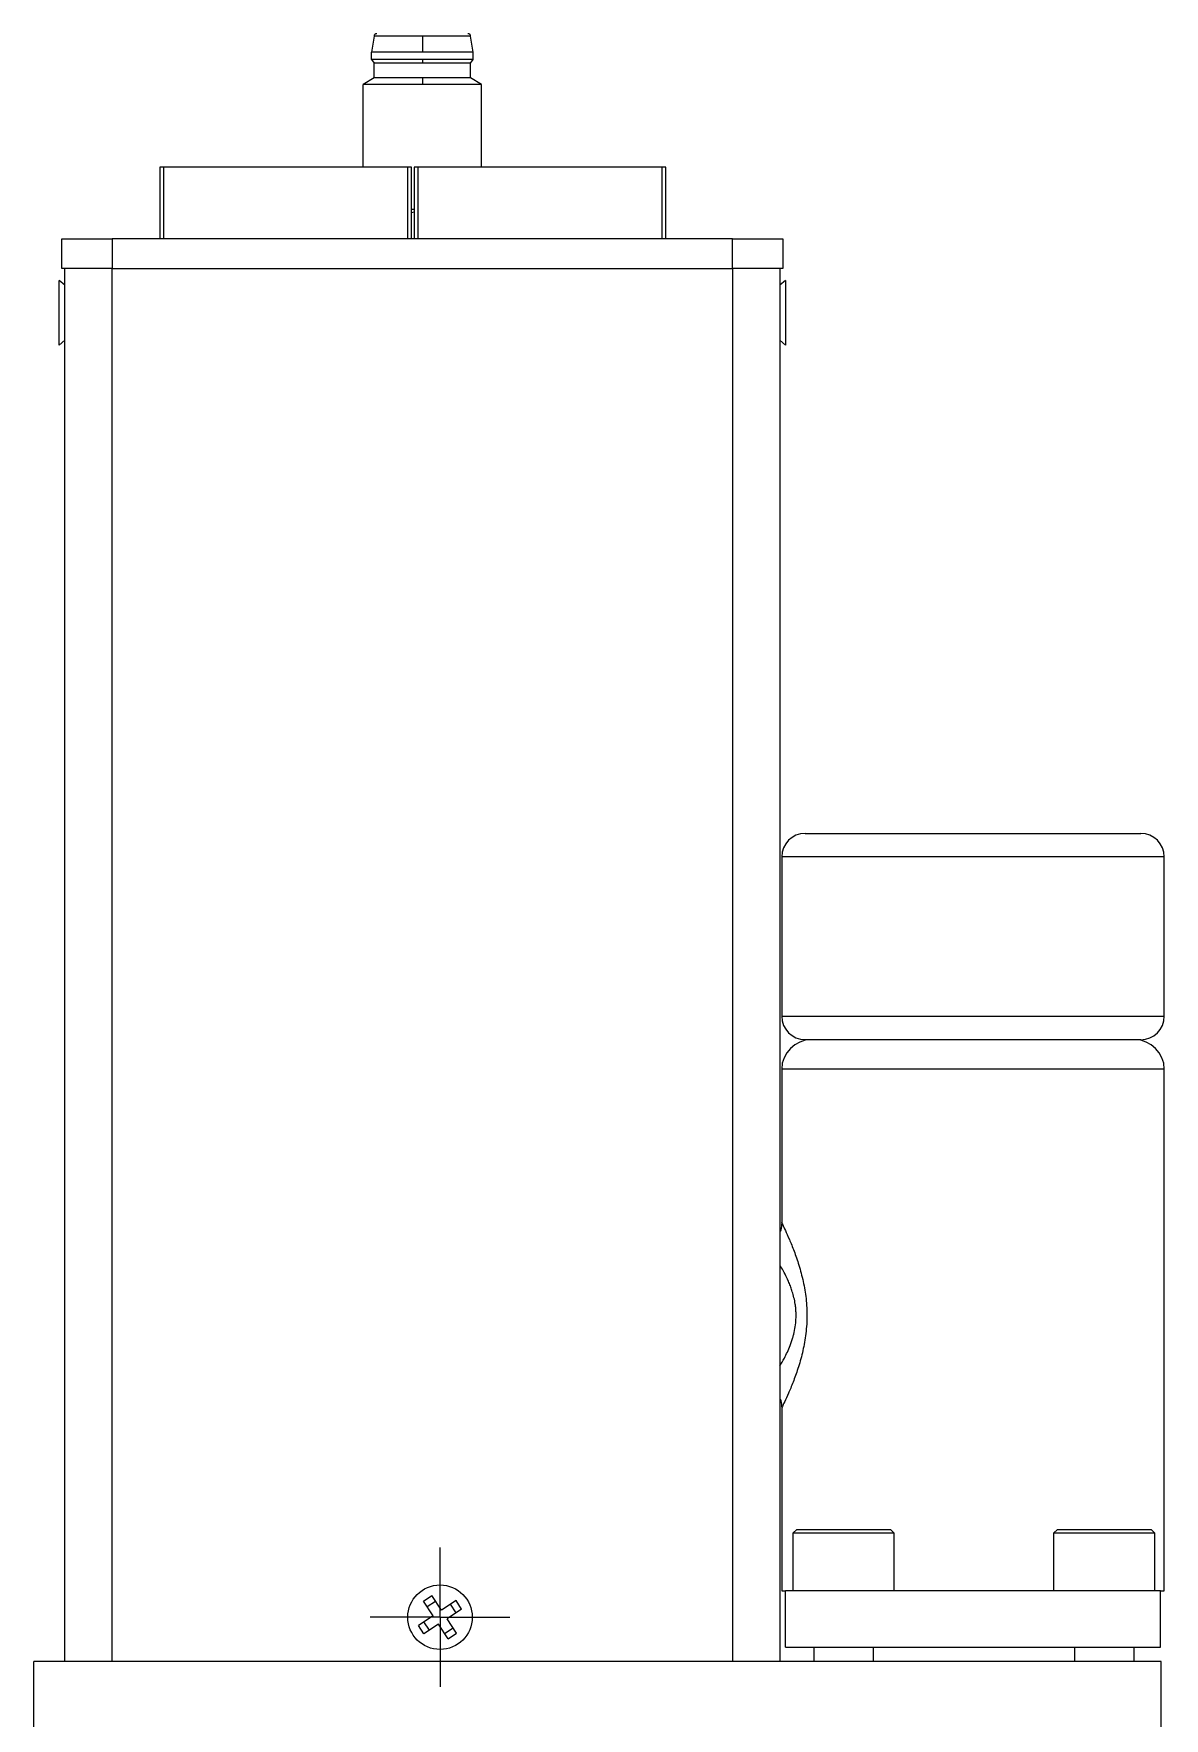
# Model space of a CAD drawing. Header units: inches. Extents: x 1.03 to 9.87, y 1.07 to 7.21.
# Drawn here: x 2.988 to 4.495, y 3.472 to 5.718 of the extents above; entities that cross this region are included whole.
import ezdxf

# ---------------------------------------------------------------- set-up
doc = ezdxf.new("R2010")
doc.units = ezdxf.units.IN
doc.header["$MEASUREMENT"] = 0
doc.layers.add('1', color=7, linetype='Continuous')

# ---------------------------------------------------------------- blocks, each defined once
blk = doc.blocks.new('SW_CENTERMARKSYMBOL_0')
at = {"layer": '1', "color": 0}
for p, q in [((0, 0.05), (0, 0.093)), ((0, 0), (0, 0.05)), ((-0.05, 0), (-0.093, 0)), ((0, 0), (-0.05, 0)), ((0, 0), (0, -0.05)), ((0, 0), (0.05, 0)), ((0.05, 0), (0.093, 0)), ((0, -0.05), (0, -0.093))]:
    blk.add_line(p, q, dxfattribs=at)

msp = doc.modelspace()

# ---------------------------------------------------------------- linework, layer by layer
at = {"color": 7, "linetype": 'Continuous', "lineweight": 25}
for p, q in [((3.4419, 5.7141), (3.4384, 5.693)), ((3.5063, 5.7141), (3.4419, 5.7141)), ((3.5063, 5.7141), (3.5063, 5.693)), ((3.5707, 5.7141), (3.5063, 5.7141)), ((3.5742, 5.693), (3.5707, 5.7141)), ((3.4384, 5.6831), (3.4384, 5.693)), ((3.5063, 5.693), (3.4384, 5.693)), ((3.4384, 5.6831), (3.4423, 5.6782)), ((3.5063, 5.6831), (3.4384, 5.6831)), ((3.5742, 5.693), (3.5063, 5.693)), ((3.5742, 5.6831), (3.5063, 5.6831)), ((3.5063, 5.6831), (3.5063, 5.6782)), ((3.5703, 5.6782), (3.5742, 5.6831)), ((3.5742, 5.6831), (3.5742, 5.693)), ((3.5063, 5.6782), (3.4423, 5.6782)), ((3.4423, 5.6585), (3.4423, 5.6782)), ((3.5703, 5.6782), (3.5063, 5.6782)), ((3.5703, 5.6585), (3.5703, 5.6782)), ((3.4423, 5.6585), (3.4276, 5.65)), ((3.5063, 5.65), (3.4276, 5.65)), ((3.4276, 5.5398), (3.4276, 5.65)), ((3.5063, 5.6585), (3.4423, 5.6585)), ((3.5063, 5.6585), (3.5063, 5.65)), ((3.5703, 5.6585), (3.5063, 5.6585)), ((3.585, 5.65), (3.5063, 5.65)), ((3.585, 5.65), (3.5703, 5.6585)), ((3.585, 5.5398), (3.585, 5.65)), ((3.1565, 5.5398), (3.1565, 5.4439)), ((3.1615, 5.5398), (3.1565, 5.5398)), ((3.487, 5.5398), (3.1615, 5.5398)), ((3.492, 5.5398), (3.487, 5.5398)), ((3.492, 5.4439), (3.492, 5.5398)), ((3.4955, 5.5398), (3.4955, 5.4439)), ((3.5005, 5.5398), (3.4955, 5.5398)), ((3.826, 5.5398), (3.5005, 5.5398)), ((3.831, 5.5398), (3.826, 5.5398)), ((3.831, 5.4439), (3.831, 5.5398)), ((3.4955, 5.4833), (3.492, 5.4833)), ((3.4955, 5.4794), (3.492, 5.4789)), ((3.026, 5.4046), (3.026, 5.4439)), ((3.026, 5.4439), (3.0929, 5.4439)), ((3.0929, 5.4439), (3.0929, 5.4046)), ((3.9197, 5.4439), (3.0929, 5.4439)), ((3.1051, 5.4449), (3.1051, 5.4439)), ((3.1227, 5.4439), (3.1227, 5.4449)), ((3.6716, 5.4439), (3.6716, 5.4449)), ((3.9197, 5.4046), (3.9197, 5.4439)), ((3.9197, 5.4439), (3.9866, 5.4439)), ((3.9866, 5.4439), (3.9866, 5.4046)), ((3.0929, 5.4046), (3.026, 5.4046)), ((3.0298, 3.5473), (3.0298, 5.4046)), ((3.0923, 5.4046), (3.0923, 3.5473)), ((3.0929, 5.4046), (3.9197, 5.4046)), ((3.9866, 5.4046), (3.9197, 5.4046)), ((3.9203, 3.5473), (3.9203, 5.4046)), ((3.9828, 5.4046), (3.9828, 3.5473)), ((3.0298, 5.3821), (3.0223, 5.3885)), ((3.0223, 5.3025), (3.0223, 5.3885)), ((3.9903, 5.3885), (3.9828, 5.3821)), ((3.9903, 5.3885), (3.9903, 5.3025)), ((3.0223, 5.3025), (3.0298, 5.3089)), ((3.9828, 5.3089), (3.9903, 5.3025)), ((4.0165, 4.6513), (4.2403, 4.6513)), ((4.2403, 4.6513), (4.464, 4.6513)), ((3.9853, 4.6201), (3.9853, 4.4076)), ((4.4953, 4.4076), (4.4953, 4.6201)), ((4.464, 4.3763), (4.0165, 4.3763)), ((3.9853, 4.3369), (3.9853, 4.1322)), ((4.4953, 3.6413), (4.4953, 4.3369)), ((3.9853, 3.8854), (3.9853, 3.6413)), ((4.0053, 3.7233), (4.0003, 3.7183)), ((4.0003, 3.7183), (4.0003, 3.6413)), ((4.1353, 3.7183), (4.0003, 3.7183)), ((4.0053, 3.7233), (4.1303, 3.7233)), ((4.1353, 3.7183), (4.1303, 3.7233)), ((4.1353, 3.6413), (4.1353, 3.7183)), ((4.3528, 3.7233), (4.3478, 3.7183)), ((4.3478, 3.7183), (4.3478, 3.6413)), ((4.4828, 3.7183), (4.3478, 3.7183)), ((4.3528, 3.7233), (4.4778, 3.7233)), ((4.4828, 3.7183), (4.4778, 3.7233)), ((4.4828, 3.6413), (4.4828, 3.7183)), ((3.9853, 3.6413), (3.9903, 3.6413)), ((3.9903, 3.5663), (3.9903, 3.6413)), ((4.4903, 3.6413), (3.9903, 3.6413)), ((4.4903, 3.6413), (4.4953, 3.6413)), ((4.4903, 3.5663), (4.4903, 3.6413)), ((3.5078, 3.6277), (3.5191, 3.6351)), ((3.5206, 3.6083), (3.5078, 3.6277)), ((3.5126, 3.6204), (3.5239, 3.6278)), ((3.5319, 3.6156), (3.5191, 3.6351)), ((3.5513, 3.6284), (3.5319, 3.6156)), ((3.5587, 3.6171), (3.5392, 3.6043)), ((3.5514, 3.6123), (3.544, 3.6236)), ((3.5587, 3.6171), (3.5513, 3.6284)), ((3.5206, 3.6083), (3.5011, 3.5955)), ((3.5085, 3.5842), (3.5011, 3.5955)), ((3.5158, 3.589), (3.5084, 3.6003)), ((3.5279, 3.597), (3.5085, 3.5842)), ((3.5407, 3.5775), (3.5279, 3.597)), ((3.552, 3.5849), (3.5392, 3.6043)), ((3.5359, 3.5848), (3.5472, 3.5922)), ((3.5407, 3.5775), (3.552, 3.5849)), ((3.9903, 3.5663), (4.4903, 3.5663)), ((4.0281, 3.5663), (4.0281, 3.5473)), ((4.1075, 3.5473), (4.1075, 3.5663)), ((4.3756, 3.5663), (4.3756, 3.5473)), ((4.455, 3.5473), (4.455, 3.5663)), ((2.9883, 2.8048), (2.9883, 3.5473)), ((4.4913, 3.5473), (2.9883, 3.5473)), ((4.4913, 2.8048), (4.4913, 3.5473))]:
    msp.add_line(p, q, dxfattribs=at)
at = {"color": 8, "linetype": 'Continuous', "lineweight": 25}
for p, q in [((3.1615, 5.5398), (3.1615, 5.4439)), ((3.487, 5.4439), (3.487, 5.5398)), ((3.5005, 5.5398), (3.5005, 5.4439)), ((3.826, 5.4439), (3.826, 5.5398)), ((4.2403, 4.6201), (3.9853, 4.6201)), ((4.4953, 4.6201), (4.2403, 4.6201)), ((3.9853, 4.4076), (4.4953, 4.4076)), ((4.4953, 4.3369), (3.9853, 4.3369))]:
    msp.add_line(p, q, dxfattribs=at)
at = {"color": 7, "linetype": 'Continuous', "lineweight": 25}
msp.add_circle((3.5299, 3.6063), 0.043, dxfattribs=at)
for centre, radius, start, end in [((3.4458, 5.7136), 0.00394, 90, 173.4802), ((3.5668, 5.7136), 0.00394, 6.5198, 90), ((4.0165, 4.6201), 0.0312, 90, 180), ((4.464, 4.6201), 0.0313, 0, 90), ((4.0165, 4.4076), 0.0312, 180, 270), ((4.464, 4.4076), 0.0313, 270, 0), ((4.0247, 4.3369), 0.0394, 90, 180), ((4.4559, 4.3369), 0.0394, 0, 90)]:
    msp.add_arc(centre, radius, start, end, dxfattribs=at)
at = {"color": 8, "linetype": 'Continuous', "lineweight": 25}
for points, knots in [([(3.9854, 4.1322), (3.9854, 4.1323), (3.985, 4.1331), (3.9865, 4.1301), (3.99, 4.1227), (3.9954, 4.1105), (4.0018, 4.0949), (4.0083, 4.076), (4.0132, 4.0581), (4.0162, 4.0427), (4.0184, 4.027), (4.0193, 4.0105), (4.0185, 3.9939), (4.0168, 3.9777), (4.0138, 3.9623), (4.0101, 3.948), (4.0059, 3.9344), (4.0004, 3.9192), (3.9941, 3.9043), (3.9891, 3.8931), (3.9858, 3.8864), (3.9855, 3.8857), (3.9854, 3.8854)], [0, 0, 0, 0, 0.00687, 0.06797, 0.130184, 0.193904, 0.256247, 0.319156, 0.383012, 0.413645, 0.443852, 0.50622, 0.537343, 0.569044, 0.630155, 0.661644, 0.694151, 0.756726, 0.819869, 0.883009, 0.944768, 1, 1, 1, 1]), ([(3.9828, 3.9416), (3.9828, 3.9416), (3.9847, 3.9445), (3.9897, 3.9529), (3.995, 3.9641), (3.9985, 3.9739), (4.0001, 3.9789), (4.0027, 3.9884), (4.0043, 3.9992), (4.0045, 4.0107), (4.0042, 4.0174), (4.003, 4.0276), (4.0005, 4.0374), (3.9974, 4.0466), (3.995, 4.0528), (3.9916, 4.0603), (3.9876, 4.068), (3.9844, 4.0734), (3.9829, 4.0757), (3.9828, 4.0759)], [0, 0, 0, 0, 0.000275, 0.102326, 0.241763, 0.280539, 0.315217, 0.345714, 0.470555, 0.511078, 0.551167, 0.590958, 0.697585, 0.740491, 0.786908, 0.83672, 0.923119, 0.992288, 1, 1, 1, 1])]:
    msp.add_open_spline(points, degree=3, knots=knots, dxfattribs=at)
at = {"color": 7, "linetype": 'Continuous', "lineweight": 25}
for points, knots in [([(3.9853, 4.1326), (3.9852, 4.1291), (3.9851, 4.1246), (3.9832, 4.1206), (3.9828, 4.1196)], [0, 0, 0, 0, 0.75662, 1, 1, 1, 1]), ([(3.9828, 3.8981), (3.9832, 3.8971), (3.9851, 3.893), (3.9852, 3.8885), (3.9853, 3.8851)], [0, 0, 0, 0, 0.2446, 1, 1, 1, 1])]:
    msp.add_open_spline(points, degree=3, knots=knots, dxfattribs=at)

# ---------------------------------------------------------------- block references
at = {"layer": '1', "color": 7}
msp.add_blockref('SW_CENTERMARKSYMBOL_0', (3.5299, 3.6063), dxfattribs=at)

doc.saveas('drawing.dxf')
